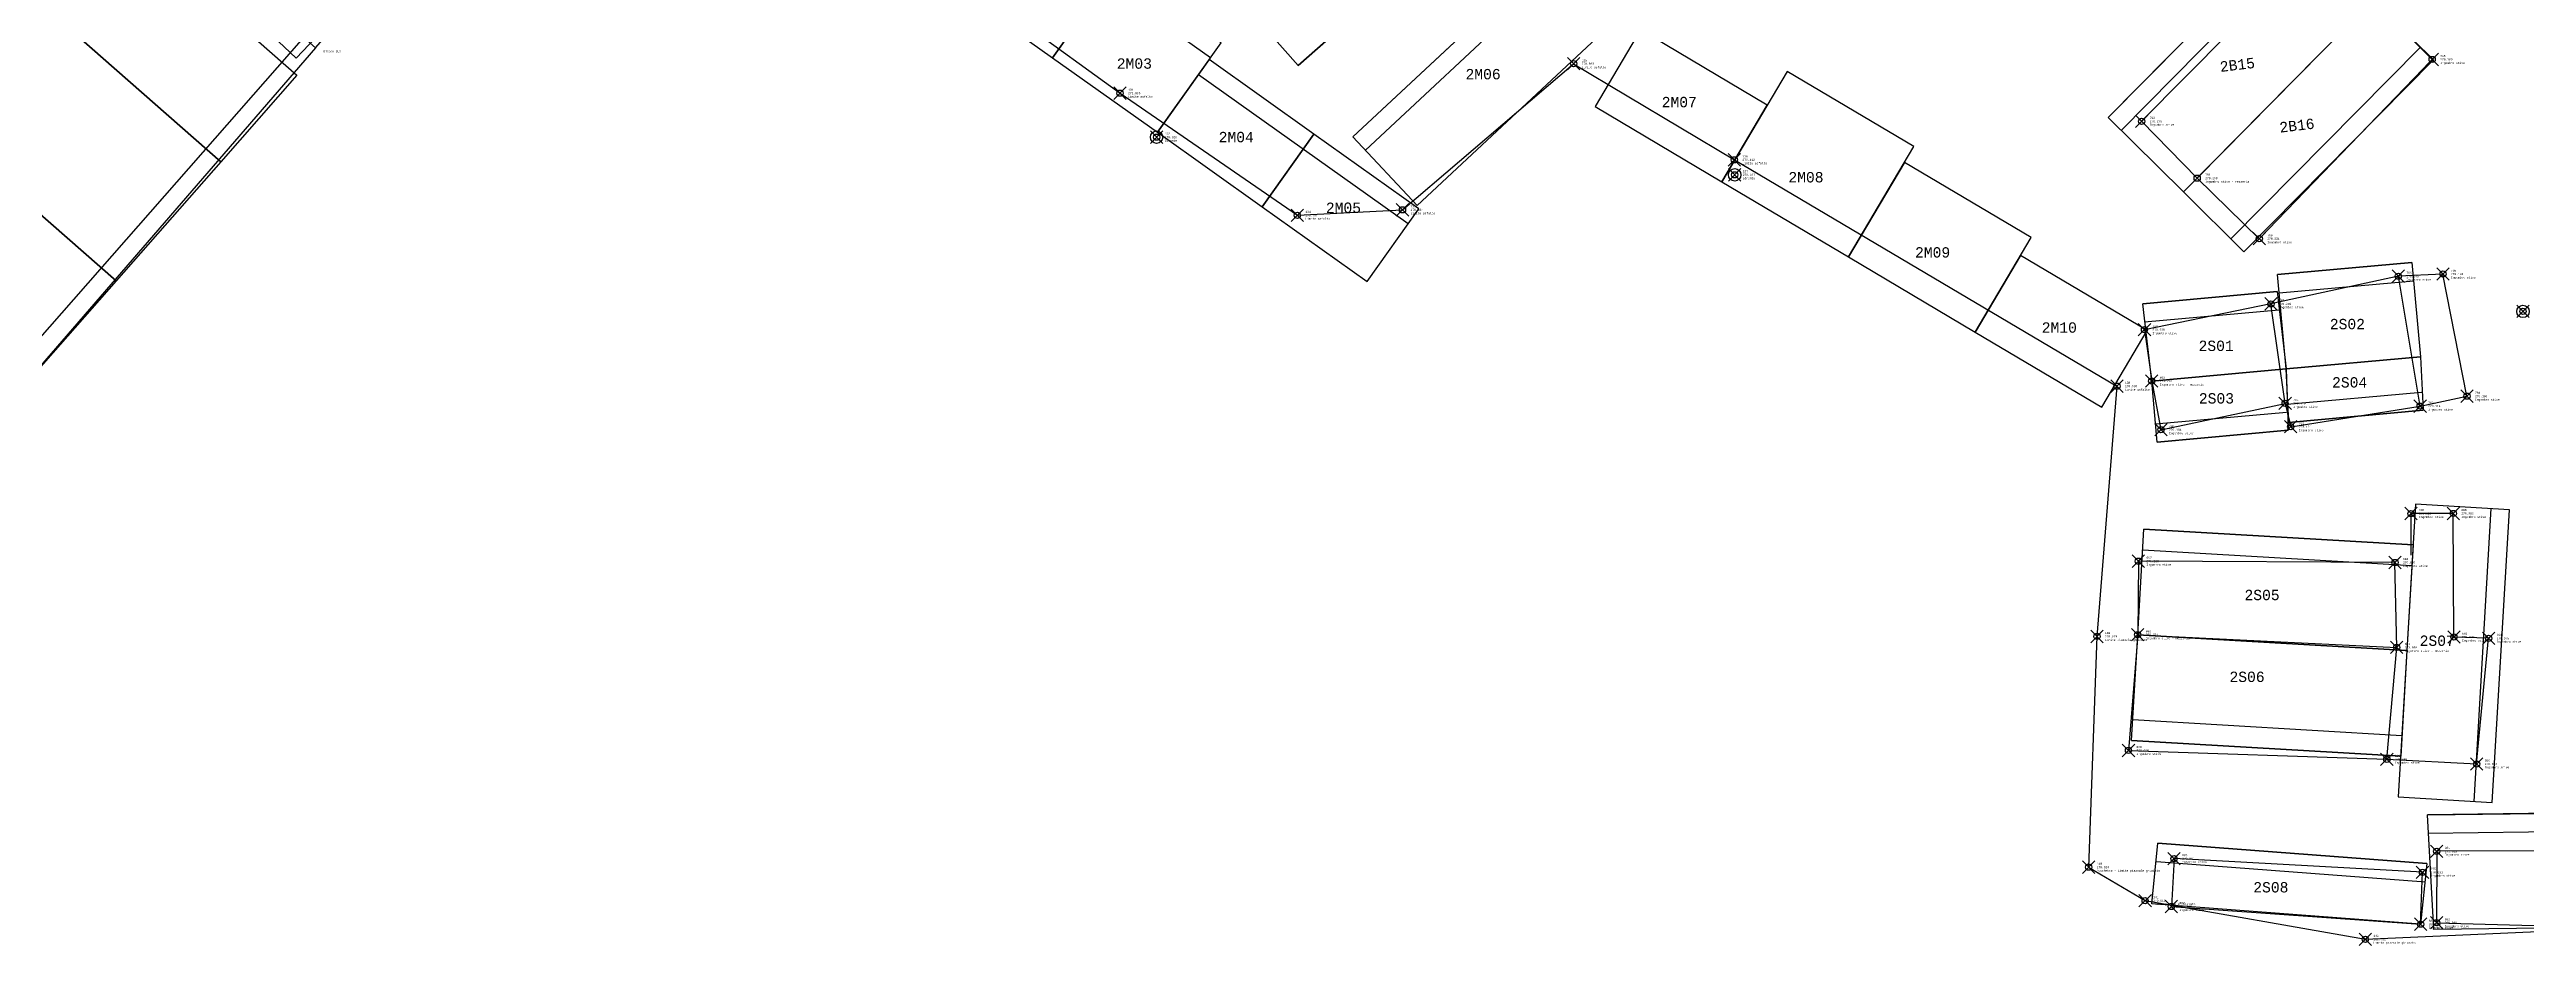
# Model space of a CAD drawing. Extents: x -300 to 923337, y -63404 to 323191.
# Drawn here: x 208588 to 327969, y 780 to 43914 of the extents above; entities that cross this region are included whole.
import ezdxf
from ezdxf.enums import TextEntityAlignment as Align

# ---------------------------------------------------------------- set-up
doc = ezdxf.new("R2010")
doc.units = 0
doc.header["$PDMODE"] = 35
doc.header["$PDSIZE"] = 300
for name, color, linetype, lineweight in [('WF ingombro stive 2', 1, 'Continuous', 30), ('WF lato di accesso', 40, 'Continuous', 30), ('WF tracciatura', 30, 'Continuous', 30)]:
    doc.layers.add(name, color=color, linetype=linetype, lineweight=lineweight)
doc.layers.add('WF nome aree GPS', color=7, linetype='Continuous')
doc.styles.get("Standard").update_dxf_attribs({"font": 'consola.ttf', "height": 500})

# ---------------------------------------------------------------- blocks, each defined once
blk = doc.blocks.new('rilievo 2')
at = {"color": 8, "elevation": 339}
blk.add_lwpolyline([(255582, -534476), (256223, -533880), (260909, -539585), (259715, -540634), (265701, -548651), (265141, -549221), (270987, -555760), (278219, -563280), (283547, -558633), (291208, -565884), (309012, -545620), (309560, -546125), (291364, -567155), (283459, -559809), (278238, -564415), (270433, -556296)], dxfattribs=at)
at = {"color": 8}
for points in [[(309560, -546125, -352), (312778, -542459, -391), (334234, -538070, -628), (348344, -548307, -983), (356892, -554192, -1195), (361959, -553931, -1407), (370204, -546889, -1399), (377957, -551519, -1580), (396391, -562427, -1455), (395427, -574492, -1317), (395026, -585611, -1377), (397751, -587224, -1981), (408367, -589089, -2210), (438006, -587763, -2348)], [(400261, -552403, -1693), (408719, -543804, -1748)], [(404499, -563260, -1873), (404770, -564382, -1870), (411005, -563390, -1877), (409958, -557129, -1846), (403814, -558463, -1789)], [(411005, -563390, -1877), (413263, -562912, -1887), (412103, -557024, -1851), (409958, -557129, -1846)], [(412638, -574521, -1951), (412603, -568564, -1906), (410561, -568568, -1868), (410561, -570568, -1868)], [(397393, -574408, -1720), (409879, -575021, -1906)], [(409402, -580413, -1923), (413729, -580637, -1938), (414305, -574581, -1917), (412638, -574521, -1951)], [(423749, -584822, -2135), (411806, -584847, -1972), (411800, -588289, -2092), (424127, -588631, -1635)]]:
    blk.add_polyline3d(points, dxfattribs=at)
for points in [[(397583, -549663, -1712), (400261, -552403, -1693), (403251, -555320, -1760), (411585, -546682, -1823), (408734, -543819, -1748), (406017, -541146, -1744)], [(398071, -562182, -1760), (398516, -564527, -1808), (404499, -563260, -1873), (403814, -558463, -1789), (397719, -559707, -1641)], [(396948, -579986, -1932), (409402, -580413, -1923), (409879, -575021, -1906), (409793, -570926, -1903), (397429, -570864, -1838), (397393, -574408, -1720)], [(411119, -585858, -1960), (399146, -585198, -1910), (399019, -587506, -2084), (411031, -588361, -2092)]]:
    blk.add_polyline3d(points, close=True, dxfattribs=at)
at = {"color": 1}
for centre in [(350106, -550428, -1365), (377969, -552242, -1525), (415962, -558827, -1865)]:
    blk.add_circle(centre, 300, dxfattribs=at)
at = {"color": 8}
for p in [(411585, -546682, -1823), (370204, -546889, -1399), (348344, -548307, -983), (397583, -549663, -1712), (350106, -550428, -1365), (377957, -551519, -1580), (377969, -552242, -1525), (400261, -552403, -1693), (356892, -554192, -1195), (361959, -553931, -1407), (403251, -555320, -1760), (409958, -557129, -1846), (412103, -557024, -1851), (403814, -558463, -1789), (397719, -559707, -1641), (415962, -558827, -1865), (398071, -562182, -1760), (396391, -562427, -1455), (404499, -563260, -1873), (411005, -563390, -1877), (413263, -562912, -1887), (398516, -564527, -1808), (404770, -564382, -1870), (410561, -568568, -1868), (412603, -568564, -1906), (397429, -570864, -1838), (409793, -570926, -1903), (395427, -574492, -1317), (397393, -574408, -1720), (409879, -575021, -1906), (412638, -574521, -1951), (414305, -574581, -1917), (396948, -579986, -1932), (409402, -580413, -1923), (413729, -580637, -1938), (411806, -584847, -1972), (395026, -585611, -1377), (399146, -585198, -1910), (411119, -585858, -1960), (397751, -587224, -1981), (399019, -587506, -2084), (411031, -588361, -2092), (411800, -588289, -2092), (408367, -589089, -2210)]:
    blk.add_point(p, dxfattribs=at)
for s, p in [('Blocco CLS', (309949, -546292, -352)), ('135', (370593, -546723, -1399)), ('270.169', (411974, -546682, -1823)), ('795', (411974, -546516, -1823)), ('270.593', (370593, -546889, -1399)), ('Limite asfalto', (370593, -547056, -1399)), ('Ingombro stive', (411974, -546849, -1823)), ('131', (348733, -548141, -983)), ('271.008', (348733, -548307, -983)), ('Limite asfalto', (348733, -548474, -983)), ('132', (350495, -550261, -1365)), ('270.279', (397972, -549663, -1712)), ('792', (397972, -549496, -1712)), ('Ingombro stive', (397972, -549830, -1712)), ('270.626', (350495, -550428, -1365)), ('Idrante', (350495, -550595, -1365)), ('136', (378346, -551353, -1580)), ('270.412', (378346, -551519, -1580)), ('Limite asfalto', (378346, -551686, -1580)), ('137', (378358, -552075, -1525)), ('270.467', (378358, -552242, -1525)), ('Idrante', (378358, -552408, -1525)), ('270.298', (400650, -552403, -1693)), ('791', (400650, -552236, -1693)), ('Ingombro stive - mezzeria', (400650, -552570, -1693)), ('133', (362348, -553765, -1407)), ('270.584', (362348, -553931, -1407)), ('134', (357281, -554026, -1195)), ('270.797', (357281, -554192, -1195)), ('Limite asfalto', (357281, -554359, -1195)), ('Limite asfalto', (362348, -554098, -1407)), ('796', (403640, -555153, -1760)), ('270.231', (403640, -555320, -1760)), ('Ingombro stive', (403640, -555487, -1760)), ('270.145', (410347, -557129, -1846)), ('706', (410347, -556963, -1846)), ('Ingombro stive', (410347, -557296, -1846)), ('270.140', (412492, -557024, -1851)), ('705', (412492, -556857, -1851)), ('Ingombro stive', (412492, -557191, -1851)), ('270.203', (404203, -558463, -1789)), ('707', (404203, -558296, -1789)), ('Ingombro stive', (404203, -558630, -1789)), ('270.350', (398108, -559707, -1641)), ('708', (398108, -559541, -1641)), ('Ingombro stive', (398108, -559874, -1641)), ('138', (396780, -562260, -1455)), ('270.232', (398460, -562182, -1760)), ('699', (398460, -562015, -1760)), ('270.536', (396780, -562427, -1455)), ('Limite asfalto', (396780, -562594, -1455)), ('Ingombro stive - mezzeria', (398460, -562348, -1760)), ('270.119', (404888, -563260, -1873)), ('701', (404888, -563093, -1873)), ('Ingombro stive', (404888, -563427, -1873)), ('270.114', (411394, -563390, -1877)), ('703', (411394, -563223, -1877)), ('270.105', (413652, -562912, -1887)), ('704', (413652, -562745, -1887)), ('Ingombro stive', (413652, -563079, -1887)), ('270.184', (398905, -564527, -1808)), ('700', (398905, -564360, -1808)), ('Ingombro stive', (398905, -564694, -1808)), ('270.121', (405159, -564382, -1870)), ('702', (405159, -564216, -1870)), ('Ingombro stive', (405159, -564549, -1870)), ('Ingombro stive', (411394, -563557, -1877)), ('270.123', (410950, -568568, -1868)), ('695', (410950, -568402, -1868)), ('Ingombro stive', (410950, -568735, -1868)), ('696', (412992, -568397, -1906)), ('270.085', (412992, -568564, -1906)), ('Ingombro stive', (412992, -568731, -1906)), ('270.153', (397817, -570864, -1838)), ('697', (397817, -570697, -1838)), ('Ingombro stive', (397817, -571031, -1838)), ('694', (410182, -570760, -1903)), ('270.089', (410182, -570926, -1903)), ('Ingombro stive', (410182, -571093, -1903)), ('698', (397782, -574242, -1720)), ('270.674', (395816, -574492, -1317)), ('139', (395816, -574326, -1317)), ('Limite piazzale ghiaiato', (395816, -574659, -1317)), ('270.271', (397782, -574408, -1720)), ('Ingombro stive - mezzeria', (397782, -574575, -1720)), ('270.086', (410267, -575021, -1906)), ('693', (410267, -574854, -1906)), ('Ingombro stive - mezzeria', (410267, -575188, -1906)), ('270.040', (413027, -574521, -1951)), ('692', (413027, -574355, -1951)), ('Ingombro stive', (413027, -574688, -1951)), ('691', (414694, -574414, -1917)), ('270.075', (414694, -574581, -1917)), ('Ingombro stive', (414694, -574748, -1917)), ('688', (397337, -579819, -1932)), ('270.060', (397337, -579986, -1932)), ('Ingombro stive', (397337, -580153, -1932)), ('689', (409791, -580247, -1923)), ('270.068', (409791, -580413, -1923)), ('Ingombro stive', (409791, -580580, -1923)), ('270.053', (414118, -580637, -1938)), ('690', (414118, -580471, -1938)), ('Ingombro stive', (414118, -580804, -1938)), ('270.019', (412195, -584847, -1972)), ('681', (412195, -584681, -1972)), ('Ingombro stive', (412195, -585014, -1972)), ('140', (395415, -585444, -1377)), ('270.614', (395415, -585611, -1377)), ('Picchetto - Limite piazzale ghiaiato', (395415, -585778, -1377)), ('686', (399535, -585031, -1910)), ('270.081', (399535, -585198, -1910)), ('Ingombro stive', (399535, -585365, -1910)), ('685', (411508, -585691, -1960)), ('270.031', (411508, -585858, -1960)), ('Ingombro stive', (411508, -586024, -1960)), ('141', (398140, -587058, -1981)), ('270.011', (398140, -587224, -1981)), ('Limite piazzale ghiaiato', (398140, -587391, -1981)), ('687', (399408, -587339, -2084)), ('269.908', (399408, -587506, -2084)), ('Ingombro stive', (399408, -587672, -2084)), ('269.899', (411420, -588361, -2092)), ('684', (411420, -588195, -2092)), ('Ingombro stive', (411420, -588528, -2092)), ('682', (412189, -588123, -2092)), ('269.899', (412189, -588289, -2092)), ('Ingombro stive', (412189, -588456, -2092)), ('142', (408756, -588922, -2210)), ('269.782', (408756, -589089, -2210)), ('Limite piazzale ghiaiato', (408756, -589256, -2210))]:
    blk.add_text(s, height=100, dxfattribs=at).set_placement(p, align=Align.MIDDLE_LEFT)

msp = doc.modelspace()

# ---------------------------------------------------------------- linework, layer by layer
at = {"layer": 'WF ingombro stive 2'}
for points, elevation in [([(193484.2, 59011.8), (197154.1, 63188.1), (220508.1, 42676.5), (216838.2, 38500.2)], 302), ([(188441.9, 53272.9), (193484.2, 59011.8), (216838.2, 38500.2), (211796.2, 32761.7)], 302), ([(214516.8, 56015.6), (223911.9, 47132), (220476.6, 43499), (211081.6, 52382.6)], 302), ([(275633.8, 55019), (278521.3, 51738.9), (268763.4, 43149.2), (265875.9, 46429.4)], -1111.2), ([(183399.9, 47534.4), (188441.9, 53272.9), (211796.5, 32762), (206754.5, 27023.5)], 302), ([(256930.5, 43520.9), (260003.2, 47839.3), (254951.1, 51434.1), (251878.3, 47115.8)], 2033.3), ([(316944.9, 49883), (320572.7, 46298.4), (311435.4, 37051.2), (307807.7, 40635.8)], -1747.8), ([(261982.6, 39926.1), (265055.3, 44244.5), (260003.2, 47839.3), (256930.5, 43520.9)], 2033.3), ([(271411.3, 39710.8), (280053.3, 47773.5), (283149.1, 44455.2), (274507.1, 36392.5)], -1192.3), ([(320572.7, 46298.4), (323489.1, 43416.7), (314351.9, 34169.5), (311435.4, 37051.2)], -1747.8), ([(289183.2, 37539.8), (291377.1, 41238), (285272, 44859.8), (283078.1, 41161.6)], 2033.3), ([(267034.7, 36331.3), (269527.7, 39834.9), (264475.6, 43429.7), (261982.6, 39926.1)], 2033.3), ([(295288.2, 33918), (298441.8, 39233.9), (292336.7, 42855.7), (289183.2, 37539.8)], 2033.3), ([(272086.8, 32736.5), (274579.8, 36240), (269527.7, 39834.9), (267034.7, 36331.3)], 2033.3), ([(301393.3, 30296.3), (304097.5, 34854.5), (297992.4, 38476.3), (295288.2, 33918)], 2033.3), ([(307498.4, 26674.5), (309692.4, 30372.7), (303587.3, 33994.5), (301393.3, 30296.3)], 2033.3), ([(322449.8, 33648.6), (322857.9, 29096.6), (316383.8, 28516.2), (315975.8, 33068.2)], -1759.7), ([(315950.8, 32243.7), (316383.8, 28516.2), (309909.8, 27935.8), (309476.8, 31663.3)], -1759.7), ([(322857.9, 29096.6), (322983.2, 26524.7), (316509.2, 25944.3), (316383.8, 28516.2)], -1759.7), ([(316383.8, 28516.2), (316484.9, 25562.9), (310166.5, 24995.4), (309909.8, 27935.8)], -1759.7), ([(321793.8, 7889.2), (326321.3, 7622.6), (327152.3, 21734), (322624.7, 22000.6)], -1719.9), ([(322509.1, 20036.1), (322209.3, 14944.9), (309231.7, 15709.1), (309531.5, 20800.3)], -1719.9), ([(322209.3, 14944.9), (321909.5, 9853.8), (308932, 10617.9), (309231.7, 15709.1)], -1719.9), ([(323511.2, 1495.4), (323207.6, 7020.9), (335151.5, 7179), (335455.2, 1653.5)], -2215.9), ([(309907.3, 2740.2), (310209.9, 5661.1), (323172.6, 4677), (322870, 1756.1)], -2092.4)]:
    msp.add_lwpolyline(points, close=True, dxfattribs=dict(at, elevation=elevation))
at = {"layer": 'WF lato di accesso'}
for p, q in [((268763.4, 43149.2, -1111.2), (278521.3, 51738.9, -1111.2)), ((316944.9, 49883, -1747.8), (307807.7, 40635.8, -1747.8)), ((280053.3, 47773.5, -1192.3), (271411.3, 39710.8, -1192.3)), ((291377.1, 41238, 2033.3), (285272, 44859.8, 2033.3)), ((269527.7, 39834.9, 2033.3), (264475.6, 43429.7, 2033.3)), ((314351.9, 34169.5, -1747.8), (323489.1, 43416.7, -1747.8)), ((298441.8, 39233.9, 2033.3), (292336.7, 42855.7, 2033.3)), ((274579.8, 36240, 2033.3), (269527.7, 39834.9, 2033.3)), ((304097.5, 34854.5, 2033.3), (297992.4, 38476.3, 2033.3)), ((309692.4, 30372.7, 2033.3), (303587.3, 33994.5, 2033.3)), ((322449.8, 33648.6, -1759.7), (315975.8, 33068.2, -1759.7)), ((315950.8, 32243.7, -1759.7), (309476.8, 31663.3, -1759.7)), ((316509.2, 25944.3, -1759.7), (322983.2, 26524.7, -1759.7)), ((310166.5, 24995.6, -1759.7), (316484.9, 25562.9, -1759.7)), ((326321.3, 7622.6, -1719.9), (327152.3, 21734, -1719.9)), ((322509.1, 20036.1, -1719.9), (309531.5, 20800.3, -1719.9)), ((308932, 10617.9, -1719.9), (321909.5, 9853.8, -1719.9)), ((335151.5, 7179, -2215.9), (323207.6, 7020.9, -2215.9)), ((323172.6, 4677, -1954.2), (310209.9, 5661.1, -1954.2))]:
    msp.add_line(p, q, dxfattribs=at)
at = {"layer": 'WF tracciatura'}
for p, q in [((249388.2, 54311.2, 2033.3), (264544.6, 43526.7, 2033.3)), ((308434.3, 40016.6, -1747.8), (317571.5, 49263.9, -1747.8)), ((272012.2, 39066.7, -1192.3), (280654.2, 47129.4, -1192.3)), ((313725.2, 34788.6, -1747.8), (322862.5, 44035.8, -1747.8)), ((263964.8, 42712, 2033.3), (274069.1, 35522.3, 2033.3)), ((316054.4, 32190.9, -1759.7), (322528.4, 32771.2, -1759.7)), ((309555.4, 30785.9, -1759.7), (316029.5, 31366.3, -1759.7)), ((310087.8, 25873, -1759.7), (316406.1, 26440.2, -1759.7)), ((316430.5, 26821.7, -1759.7), (322904.6, 27402.1, -1759.7)), ((325442, 7674.4, -1719.9), (326272.9, 21785.8, -1719.9)), ((309472.8, 19802, -1719.9), (322450.3, 19037.8, -1719.9)), ((308990.7, 11616.2, -1719.9), (321968.3, 10852, -1719.9)), ((323219.2, 6140.1, -2215.9), (335163.2, 6298.2, -2215.9)), ((310143.2, 4782.7, -1954.2), (323105.9, 3798.6, -1954.2))]:
    msp.add_line(p, q, dxfattribs=at)

# ---------------------------------------------------------------- block references
at = {"color": 251}
msp.add_blockref('rilievo 2', (-88161.4, 590117.4), dxfattribs=at)

# ---------------------------------------------------------------- texts
at = {"layer": 'WF nome aree GPS'}
for s, p in [('2M03', (260025.8, 42989, 1420.3)), ('2M06', (276834.1, 42477.1, -1241)), ('2M07', (286290, 41130.8, 1984.5)), ('2M04', (264937.3, 39445.1, 1420.3)), ('2M08', (292395.1, 37509, 1984.5)), ('2M05', (270103.2, 36037, 1420.3)), ('2M09', (298500.2, 33887.2, 1984.5)), ('2M10', (304605.3, 30265.4, 1984.5)), ('2S01', (312165.8, 29383.4, -1808.5)), ('2S02', (318491.5, 30431.8, -616.3)), ('2S04', (318599.7, 27622.4, -1808.5)), ('2S03', (312180.2, 26851.5, -1808.5)), ('2S05', (314378.2, 17374.4, -1768.7)), ('2S07', (322822.1, 15171.1, -2961)), ('2S06', (313655.2, 13429.9, -1768.7)), ('2S08', (314802.8, 3286.8, -1241))]:
    msp.add_text(s, height=500, dxfattribs=at).set_placement(p)
for s, p in [('2B15', (313224.1, 42832.1, -1796.5)), ('2B16', (316095.9, 39905.9, -1796.5))]:
    msp.add_text(s, height=500, rotation=6.778689, dxfattribs=at).set_placement(p)

doc.saveas('drawing.dxf')
